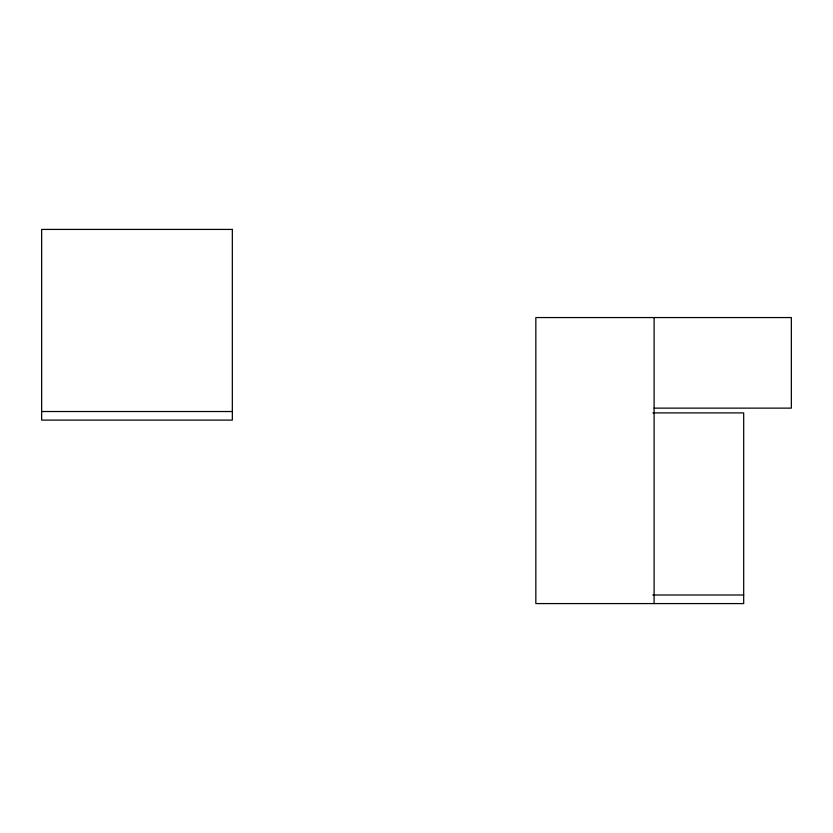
<?xml version="1.0" encoding="UTF-8"?>
<svg xmlns="http://www.w3.org/2000/svg" width="833" height="833" viewBox="0 0 833 833"><rect width="100%" height="100%" fill="white"/><g stroke="black" fill="none" stroke-linecap="round" stroke-linejoin="round"><path stroke-width="1.25" d="M654.04 408.128L791.35 408.128L791.35 317.56L535.838 317.56L535.838 603.581L743.682 603.581L743.682 412.897L652.874 412.897M41.65 411.523L232.334 411.523M652.874 595.001L743.682 595.001M654.103 317.56L654.103 603.581M232.334 229.419L41.65 229.419L41.65 420.103L232.334 420.103L232.334 229.419"/></g></svg>
